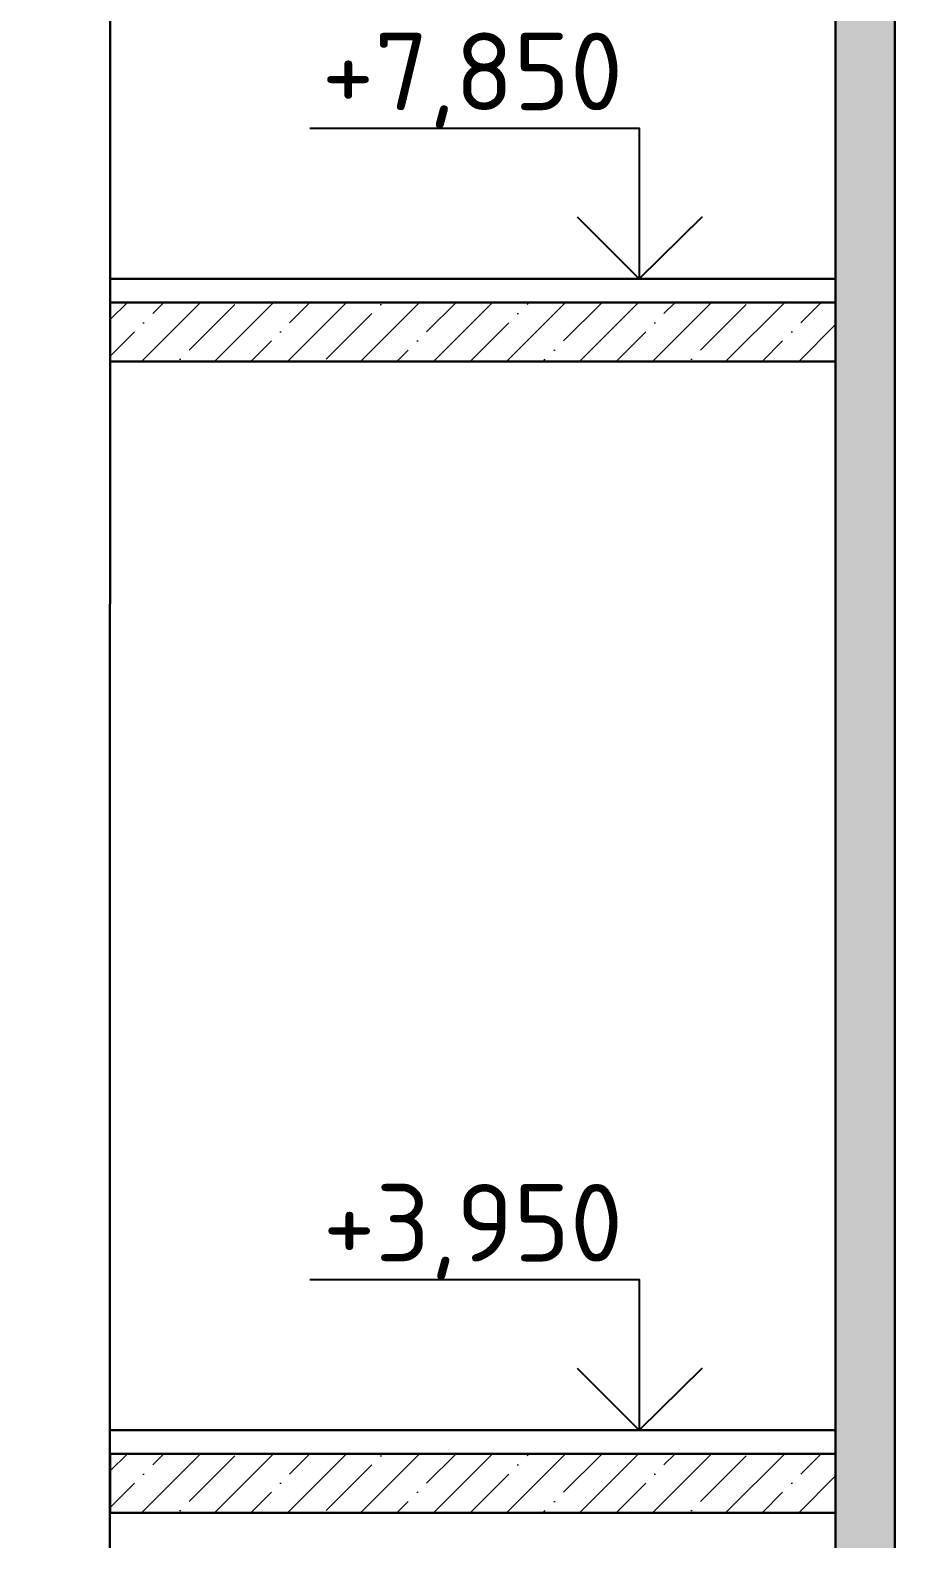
# Model space of a CAD drawing. Header units: millimetres. Extents: x -136099598 to 9192475, y 0 to 555997.
# Drawn here: x -271321 to -268391, y 292132 to 297242 of the extents above; entities that cross this region are included whole.
import ezdxf
from ezdxf import colors
from ezdxf.entities.mleader import LeaderData, LeaderLine
from ezdxf.math import Vec2, Vec3

# ---------------------------------------------------------------- set-up
doc = ezdxf.new("R2010")
doc.units = ezdxf.units.MM
doc.header["$MEASUREMENT"] = 0
doc.linetypes.add('01_base$0$DASHED2', pattern=[0.375, 0.25, -0.125])
doc.layers.get('0').update_dxf_attribs({"color": 250, "lineweight": 9})
for name, color, linetype, lineweight in [('_Фасад', 7, 'Continuous', 9), ('АР_Отметки', 250, 'Continuous', 15), ('пунктир', 251, 'Continuous', 13), ('СТЕНЫ кирпич ЛИДЕР', 250, 'Continuous', 15), ('Фасад_тонкие', 7, 'Continuous', 5), ('фасады', 7, 'Continuous', 9)]:
    doc.layers.add(name, color=color, linetype=linetype, lineweight=lineweight)
doc.styles.add('ISOCPEUR', font='isocpeur.ttf', dxfattribs={"width": 0.7})
doc.styles.add('PDF ISOCPEUR', font='isocpeur.ttf')

# ---------------------------------------------------------------- blocks, each defined once
blk = doc.blocks.new('_DotSmall')
at = {"color": 0, "linetype": 'ByBlock', "const_width": 0.5}
blk.add_lwpolyline([(-0.0625, 0, 1), (0.0625, 0, 1)], format="xyb", close=True, dxfattribs=at)

msp = doc.modelspace()

# ---------------------------------------------------------------- hatches: boundary and pattern name
at = {"ltscale": 100, "transparency": 33554687}
h = msp.add_hatch(dxfattribs=at)
h.set_pattern_fill('ANSI35', color=0, scale=700)
h.set_pattern_definition([(45, (534924.2, -123.6), (-123.743687, 123.743687), []), (45, (535047.94, -123.6), (-123.743687, 123.743687), [218.75, -43.75, 0, -43.75])])
h.paths.add_polyline_path([(-268392, 308449.1), (-268592, 308450.9), (-268592.5, 285749.9), (-268391.5, 285750)])
h = msp.add_hatch(dxfattribs=at)
h.set_pattern_fill('ANSI35', color=0, scale=700)
h.set_pattern_definition([(45, (-404549.36, 3628.25), (-123.74369, 123.74369), []), (45, (-404425.62, 3628.25), (-123.74369, 123.74369), [218.75, -43.75, 0, -43.75])])
h.paths.add_polyline_path([(-268592.5, 296320), (-271052.3, 296320), (-271048.9, 296120), (-268592.5, 296120)])
h = msp.add_hatch(dxfattribs=at)
h.set_pattern_fill('ANSI35', color=0, scale=700)
h.set_pattern_definition([(45, (-404549.36, -271.75), (-123.74369, 123.74369), []), (45, (-404425.62, -271.75), (-123.74369, 123.74369), [218.75, -43.75, 0, -43.75])])
h.paths.add_polyline_path([(-268592.5, 292420), (-271052.3, 292420), (-271048.9, 292220), (-268592.5, 292220)])

# ---------------------------------------------------------------- linework, layer by layer
at = {"lineweight": 30, "ltscale": 150}
for p, q in [((-271050.6, 296400), (-268592.5, 296400)), ((-271050.6, 292500), (-268592.5, 292500))]:
    msp.add_line(p, q, dxfattribs=at)
at = {"layer": '_Фасад', "lineweight": 30}
for p, q in [((-268790.6, 296400), (-269725.6, 296400)), ((-268790.6, 292500), (-269725.6, 292500))]:
    msp.add_line(p, q, dxfattribs=at)
at = {"layer": 'пунктир', "linetype": '01_base$0$DASHED2', "ltscale": 500}
msp.add_line((-271050.6, 292220), (-268592.5, 292220), dxfattribs=at)
at = {"layer": 'СТЕНЫ кирпич ЛИДЕР', "lineweight": 30, "ltscale": 100}
msp.add_lwpolyline([(-268391.5, 308450), (-268592.5, 308450), (-268592.5, 285753.5), (-268391.5, 285753.5)], close=True, dxfattribs=at)
at = {"layer": 'Фасад_тонкие', "lineweight": 25}
for points in [[(-270373.8, 296909.9), (-269258.1, 296909.9), (-269258.1, 296400), (-269044.8, 296608.9), (-269258.1, 296400), (-269467, 296608.9)], [(-270373.8, 293009.9), (-269258.1, 293009.9), (-269258.1, 292500), (-269044.8, 292708.9), (-269258.1, 292500), (-269467, 292708.9)]]:
    msp.add_lwpolyline(points, dxfattribs=at)
at = {"layer": 'фасады', "lineweight": 30, "ltscale": 150}
msp.add_lwpolyline([(-271050.6, 308450), (-271050.6, 297767.5), (-271213.3, 297767.5), (-270887.9, 297458.5), (-271050.6, 297458.5), (-271053, 284500)], dxfattribs=at)
for points in [[(-271050.6, 296120), (-268592.5, 296120), (-268592.5, 296320), (-271050.6, 296320)], [(-271050.6, 292220), (-268592.5, 292220), (-268592.5, 292420), (-271050.6, 292420)]]:
    msp.add_lwpolyline(points, close=True, dxfattribs=at)

# ---------------------------------------------------------------- texts
at = {"layer": 'Фасад_тонкие', "lineweight": 25, "char_height": 262.49, "attachment_point": 9, "style": 'PDF ISOCPEUR'}
for s, insert in [('+7,850', (-269312.3, 296909.9)), ('+3,950', (-269312.3, 293009.9))]:
    msp.add_mtext(s, dxfattribs=dict(at, insert=insert))

# ---------------------------------------------------------------- leaders
at = {"layer": 'АР_Отметки'}
ml = msp.add_multileader_mtext('Standard', dxfattribs=at)
ml.set_content('Л.4', color=256, style='ISOCPEUR')
ml.set_leader_properties(color=256, linetype='Continuous', lineweight=-1)
ml.set_arrow_properties(name='DOTSMALL')
ml.build(insert=Vec2(0, 0))
ml.multileader.update_dxf_attribs({"has_text_frame": 1, "text_left_attachment_type": 4, "text_right_attachment_type": 4, "dogleg_length": 100, "arrow_head_size": 180})
ctx = ml.context
ctx.base_point, ctx.char_height, ctx.arrow_head_size, ctx.landing_gap_size, ctx.plane_origin = Vec3(-311135.8, 538598.3), 250, 180, 50, Vec3(-283015.4, 526440.7)
ctx.left_attachment, ctx.right_attachment = 4, 4
notes = []
notes.append((ctx, [(0, (0, 0, 0), (0, 0), (1, 0), 1, [])]))
ctx.mtext.insert, ctx.mtext.width, ctx.mtext.line_spacing_style, ctx.mtext.flow_direction = Vec3(-311085.8, 538931.7), 852.697, 2, 5
ml = msp.add_multileader_mtext('Standard', dxfattribs=at)
ml.set_content('+19,400', color=256, style='ISOCPEUR')
ml.set_leader_properties(color=256, linetype='Continuous', lineweight=-1)
ml.set_arrow_properties(name='DOTSMALL')
ml.build(insert=Vec2(0, 0))
ml.multileader.update_dxf_attribs({"has_text_frame": 1, "text_left_attachment_type": 4, "text_right_attachment_type": 4, "dogleg_length": 100, "arrow_head_size": 180})
ctx = ml.context
ctx.base_point, ctx.char_height, ctx.arrow_head_size, ctx.landing_gap_size, ctx.plane_origin = Vec3(-280784.2, 485252.5), 250, 180, 50, Vec3(-280865.6, 483541.8)
ctx.left_attachment, ctx.right_attachment = 4, 4
notes.append((ctx, [(0, (0, 0, 0), (0, 0), (1, 0), 1, [])]))
ctx.mtext.insert, ctx.mtext.width, ctx.mtext.defined_height, ctx.mtext.line_spacing_style, ctx.mtext.flow_direction = Vec3(-280734.2, 485585.8), 696.035, 776.5, 2, 5
ml = msp.add_multileader_mtext('Standard', dxfattribs=at)
ml.set_content('+19,400', color=256, style='ISOCPEUR')
ml.set_leader_properties(color=256, linetype='Continuous', lineweight=-1)
ml.set_arrow_properties(name='DOTSMALL')
ml.build(insert=Vec2(0, 0))
ml.multileader.update_dxf_attribs({"has_text_frame": 1, "text_left_attachment_type": 4, "text_right_attachment_type": 4, "dogleg_length": 100, "arrow_head_size": 180})
ctx = ml.context
ctx.base_point, ctx.char_height, ctx.arrow_head_size, ctx.landing_gap_size, ctx.plane_origin = Vec3(-322660.1, 485151.1), 250, 180, 50, Vec3(-322657.2, 482963.8)
ctx.left_attachment, ctx.right_attachment = 4, 4
notes.append((ctx, [(0, (0, 0, 0), (0, 0), (1, 0), 1, [])]))
ctx.mtext.insert, ctx.mtext.width, ctx.mtext.defined_height, ctx.mtext.line_spacing_style, ctx.mtext.flow_direction = Vec3(-322610.1, 485484.5), 696.035, 776.5, 2, 5
for ctx, leaders in notes:
    for number, flags, end, landing, length, lines in leaders:
        leader = LeaderData()
        leader.index, (leader.has_last_leader_line, leader.has_dogleg_vector, leader.attachment_direction) = number, flags
        leader.last_leader_point, leader.dogleg_vector, leader.dogleg_length = Vec3(end), Vec3(landing), length
        for number, points, colour, breaks in lines:
            line = LeaderLine()
            line.index, line.vertices, line.color, line.breaks = number, Vec3.list(points), colors.encode_raw_color(colour), breaks
            leader.lines.append(line)
        ctx.leaders.append(leader)

doc.saveas('drawing.dxf')
